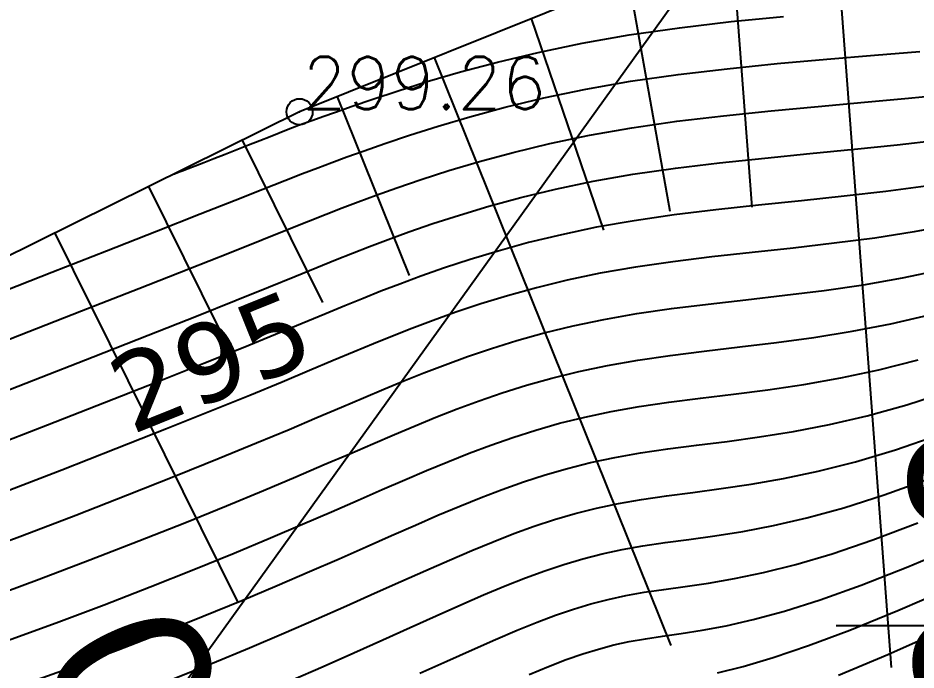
# Model space of a CAD drawing. Header units: millimetres. Extents: x 524954 to 526204, y 9523489 to 9524010.
# Drawn here: x 525181.85 to 525199.03, y 9523799.15 to 9523811.62 of the extents above; entities that cross this region are included whole.
import ezdxf
from ezdxf import colors
from ezdxf.entities.mleader import LeaderData, LeaderLine
from ezdxf.enums import TextEntityAlignment as Align
from ezdxf.math import Vec2, Vec3

# ---------------------------------------------------------------- set-up
doc = ezdxf.new("R2010")
doc.units = ezdxf.units.MM
doc.header["$PDMODE"] = 32
doc.header["$PDSIZE"] = 0.5
for name, color, linetype in [('Carroyage(2)', 7, 'Continuous'), ('CN_01_00', 3, 'Continuous'), ('CN_02_00', 4, 'Continuous'), ('CN_05_00', 6, 'Continuous'), ('CN_10_00', 1, 'Continuous'), ('Cotation Courbes de niveau', 7, 'Continuous'), ('ETQ IMPAIR', 7, 'Continuous'), ('Haut_Talus', 30, 'Continuous'), ('Route - Giratoire 1+ - Textes - Tabulations', 7, 'Continuous'), ('Talus', 2, 'Continuous'), ('TopoAlt', 3, 'Continuous'), ('TOPOJIS', 7, 'Continuous')]:
    doc.layers.add(name, color=color, linetype=linetype)
doc.styles.add('Affichages route', font='arial.ttf', dxfattribs={"height": 0.5})
doc.styles.add('Simplex 1.0', font='Simplex.shx', dxfattribs={"width": 0.99, "height": 1})
doc.styles.get("Standard").update_dxf_attribs({"font": 'arial.ttf'})
doc.styles.add('Verdana 1.0', font='verdana.ttf', dxfattribs={"width": 0.99, "height": 1})

# ---------------------------------------------------------------- blocks, each defined once
blk = doc.blocks.new('TCPOINT M')
at = {"color": 0}
blk.add_point((0, 0), dxfattribs=at)
at = {"layer": 'TopoAlt', "style": 'Simplex 1.0', "width": 0.99}
blk.add_attdef('ALT', (0.15, 0.15), '', height=1, dxfattribs=at)

msp = doc.modelspace()

# ---------------------------------------------------------------- linework, layer by layer
at = {"layer": 'Carroyage(2)'}
msp.add_line((525197.5, 9523800), (525202.5, 9523800), dxfattribs=at)
at = {"layer": 'CN_01_00', "flags": 128}
for points, elevation in [([(525184.836, 9523808.64), (525184.837, 9523808.64), (525184.842, 9523808.642), (525184.857, 9523808.648), (525184.886, 9523808.659), (525184.933, 9523808.678), (525185.004, 9523808.705), (525185.103, 9523808.744), (525185.234, 9523808.795), (525185.4, 9523808.86), (525185.595, 9523808.936), (525185.808, 9523809.019), (525186.032, 9523809.106), (525186.256, 9523809.194), (525186.472, 9523809.279), (525186.67, 9523809.356), (525186.842, 9523809.424), (525186.982, 9523809.479), (525187.101, 9523809.526), (525187.216, 9523809.569), (525187.34, 9523809.616), (525187.489, 9523809.669), (525187.678, 9523809.736), (525187.923, 9523809.822), (525188.239, 9523809.932), (525188.638, 9523810.068), (525189.119, 9523810.228), (525189.678, 9523810.404), (525190.314, 9523810.59), (525191.022, 9523810.779), (525191.798, 9523810.964), (525192.639, 9523811.139), (525193.542, 9523811.298), (525194.5, 9523811.436), (525195.492, 9523811.553), (525196.493, 9523811.652)], 299), ([(525180.64, 9523805.071), (525181.875, 9523805.552), (525183.064, 9523806.017), (525184.16, 9523806.447), (525185.113, 9523806.824), (525185.891, 9523807.132), (525186.511, 9523807.379), (525187.004, 9523807.577), (525187.404, 9523807.737), (525187.741, 9523807.871), (525188.047, 9523807.99), (525188.356, 9523808.107), (525188.697, 9523808.232), (525189.097, 9523808.375), (525189.562, 9523808.534), (525190.088, 9523808.703), (525190.674, 9523808.877), (525191.319, 9523809.051), (525192.021, 9523809.22), (525192.778, 9523809.378), (525193.589, 9523809.521), (525194.45, 9523809.645), (525195.345, 9523809.752), (525196.254, 9523809.846), (525197.159, 9523809.93), (525198.042, 9523810.009), (525198.884, 9523810.086), (525199.666, 9523810.166)], 297), ([(525180.9, 9523801.339), (525181.931, 9523801.723), (525182.954, 9523802.113), (525183.94, 9523802.497), (525184.863, 9523802.863), (525185.694, 9523803.199), (525186.413, 9523803.494), (525187.032, 9523803.751), (525187.567, 9523803.977), (525188.036, 9523804.177), (525188.457, 9523804.356), (525188.849, 9523804.522), (525189.228, 9523804.679), (525189.612, 9523804.833), (525190.017, 9523804.989), (525190.448, 9523805.146), (525190.906, 9523805.301), (525191.393, 9523805.452), (525191.913, 9523805.596), (525192.467, 9523805.732), (525193.056, 9523805.856), (525193.684, 9523805.967), (525194.351, 9523806.063), (525195.051, 9523806.15), (525195.775, 9523806.232), (525196.517, 9523806.317), (525197.268, 9523806.411), (525198.021, 9523806.519), (525198.768, 9523806.649), (525199.501, 9523806.805)], 293), ([(525181.646, 9523799.712), (525182.576, 9523800.049), (525183.493, 9523800.394), (525184.378, 9523800.738), (525185.214, 9523801.072), (525185.984, 9523801.386), (525186.675, 9523801.674), (525187.292, 9523801.937), (525187.848, 9523802.177), (525188.352, 9523802.396), (525188.816, 9523802.599), (525189.249, 9523802.788), (525189.664, 9523802.965), (525190.07, 9523803.133), (525190.477, 9523803.296), (525190.891, 9523803.451), (525191.315, 9523803.599), (525191.753, 9523803.739), (525192.21, 9523803.868), (525192.69, 9523803.988), (525193.195, 9523804.095), (525193.732, 9523804.19), (525194.302, 9523804.272), (525194.904, 9523804.348), (525195.536, 9523804.425), (525196.196, 9523804.511), (525196.881, 9523804.612), (525197.589, 9523804.736), (525198.319, 9523804.89), (525199.067, 9523805.082)], 291), ([(525184.816, 9523798.978), (525185.566, 9523799.28), (525186.274, 9523799.574), (525186.936, 9523799.855), (525187.553, 9523800.123), (525188.129, 9523800.376), (525188.668, 9523800.616), (525189.174, 9523800.842), (525189.65, 9523801.053), (525190.1, 9523801.251), (525190.527, 9523801.434), (525190.937, 9523801.603), (525191.334, 9523801.757), (525191.724, 9523801.898), (525192.113, 9523802.026), (525192.507, 9523802.141), (525192.913, 9523802.243), (525193.335, 9523802.334), (525193.779, 9523802.413), (525194.252, 9523802.481), (525194.757, 9523802.547), (525195.297, 9523802.619), (525195.874, 9523802.704), (525196.494, 9523802.813), (525197.158, 9523802.952), (525197.87, 9523803.132), (525198.633, 9523803.359), (525199.447, 9523803.639)], 289), ([(525189.532, 9523799.085), (525190.051, 9523799.319), (525190.536, 9523799.537), (525190.985, 9523799.734), (525191.397, 9523799.909), (525191.777, 9523800.063), (525192.133, 9523800.197), (525192.473, 9523800.313), (525192.805, 9523800.413), (525193.136, 9523800.499), (525193.474, 9523800.573), (525193.827, 9523800.635), (525194.203, 9523800.69), (525194.61, 9523800.746), (525195.057, 9523800.812), (525195.553, 9523800.898), (525196.107, 9523801.014), (525196.726, 9523801.169), (525197.421, 9523801.373), (525198.199, 9523801.636), (525199.063, 9523801.963)], 287)]:
    msp.add_lwpolyline(points, dxfattribs=dict(at, elevation=elevation))
at = {"layer": 'CN_02_00', "flags": 128}
for points, elevation in [([(525181.406, 9523806.334), (525182.493, 9523806.759), (525183.539, 9523807.168), (525184.5, 9523807.545), (525185.332, 9523807.872), (525186.004, 9523808.137), (525186.534, 9523808.346), (525186.952, 9523808.512), (525187.291, 9523808.645), (525187.581, 9523808.757), (525187.853, 9523808.859), (525188.138, 9523808.964), (525188.468, 9523809.082), (525188.868, 9523809.222), (525189.34, 9523809.381), (525189.883, 9523809.553), (525190.494, 9523809.733), (525191.17, 9523809.915), (525191.909, 9523810.092), (525192.709, 9523810.259), (525193.566, 9523810.41), (525194.475, 9523810.54), (525195.418, 9523810.652), (525196.374, 9523810.749), (525197.32, 9523810.833), (525198.236, 9523810.909), (525199.1, 9523810.978)], 298), ([(525180.963, 9523804.234), (525182.145, 9523804.692), (525183.283, 9523805.137), (525184.335, 9523805.551), (525185.259, 9523805.917), (525186.022, 9523806.222), (525186.641, 9523806.472), (525187.145, 9523806.677), (525187.562, 9523806.847), (525187.92, 9523806.992), (525188.248, 9523807.123), (525188.574, 9523807.25), (525188.926, 9523807.382), (525189.327, 9523807.529), (525189.783, 9523807.687), (525190.292, 9523807.852), (525190.854, 9523808.021), (525191.467, 9523808.187), (525192.132, 9523808.348), (525192.848, 9523808.498), (525193.613, 9523808.633), (525194.425, 9523808.75), (525195.271, 9523808.851), (525196.134, 9523808.942), (525196.999, 9523809.027), (525197.849, 9523809.11), (525198.668, 9523809.195), (525199.442, 9523809.286)], 296), ([(525199.718, 9523807.666), (525198.993, 9523807.528), (525198.237, 9523807.411), (525197.462, 9523807.311), (525196.678, 9523807.221), (525195.895, 9523807.136), (525195.124, 9523807.05), (525194.376, 9523806.959), (525193.661, 9523806.855), (525192.987, 9523806.737), (525192.355, 9523806.604), (525191.764, 9523806.46), (525191.214, 9523806.308), (525190.701, 9523806.151), (525190.226, 9523805.993), (525189.787, 9523805.835), (525189.383, 9523805.683), (525189.01, 9523805.536), (525188.648, 9523805.389), (525188.278, 9523805.235), (525187.878, 9523805.067), (525187.426, 9523804.877), (525186.902, 9523804.658), (525186.283, 9523804.403), (525185.549, 9523804.105), (525184.687, 9523803.759), (525183.721, 9523803.377), (525182.684, 9523802.973), (525181.608, 9523802.56)], 294), ([(525181.273, 9523800.526), (525182.254, 9523800.886), (525183.223, 9523801.253), (525184.159, 9523801.618), (525185.038, 9523801.967), (525185.839, 9523802.292), (525186.544, 9523802.584), (525187.162, 9523802.844), (525187.707, 9523803.077), (525188.194, 9523803.286), (525188.637, 9523803.478), (525189.049, 9523803.655), (525189.446, 9523803.822), (525189.841, 9523803.983), (525190.247, 9523804.142), (525190.669, 9523804.298), (525191.11, 9523804.45), (525191.573, 9523804.595), (525192.062, 9523804.732), (525192.578, 9523804.86), (525193.126, 9523804.976), (525193.708, 9523805.078), (525194.326, 9523805.168), (525194.977, 9523805.249), (525195.656, 9523805.329), (525196.356, 9523805.414), (525197.075, 9523805.511), (525197.805, 9523805.628), (525198.543, 9523805.769), (525199.284, 9523805.943)], 292), ([(525187.067, 9523798.945), (525187.683, 9523799.216), (525188.27, 9523799.476), (525188.827, 9523799.726), (525189.353, 9523799.963), (525189.85, 9523800.186), (525190.318, 9523800.394), (525190.756, 9523800.584), (525191.167, 9523800.756), (525191.555, 9523800.91), (525191.928, 9523801.048), (525192.293, 9523801.17), (525192.656, 9523801.277), (525193.024, 9523801.371), (525193.404, 9523801.453), (525193.803, 9523801.524), (525194.227, 9523801.586), (525194.683, 9523801.647), (525195.177, 9523801.715), (525195.714, 9523801.801), (525196.3, 9523801.913), (525196.942, 9523802.061), (525197.645, 9523802.252), (525198.416, 9523802.497), (525199.255, 9523802.801)], 288), ([(525191.627, 9523799.063), (525191.998, 9523799.216), (525192.337, 9523799.347), (525192.653, 9523799.457), (525192.953, 9523799.55), (525193.247, 9523799.627), (525193.543, 9523799.692), (525193.85, 9523799.747), (525194.178, 9523799.795), (525194.536, 9523799.845), (525194.938, 9523799.909), (525195.393, 9523799.995), (525195.913, 9523800.114), (525196.51, 9523800.277), (525197.196, 9523800.494), (525197.981, 9523800.774), (525198.871, 9523801.124), (525199.841, 9523801.531)], 286), ([(525197.547, 9523799.051), (525198.487, 9523799.448), (525199.537, 9523799.909)], 284)]:
    msp.add_lwpolyline(points, dxfattribs=dict(at, elevation=elevation))
at = {"layer": 'CN_05_00', "flags": 128}
for points, elevation in [([(525199.217, 9523808.407), (525198.453, 9523808.303), (525197.655, 9523808.21), (525196.838, 9523808.124), (525196.015, 9523808.039), (525195.198, 9523807.951), (525194.401, 9523807.854), (525193.637, 9523807.744), (525192.917, 9523807.617), (525192.244, 9523807.476), (525191.616, 9523807.324), (525191.034, 9523807.164), (525190.497, 9523807.002), (525190.005, 9523806.84), (525189.557, 9523806.682), (525189.154, 9523806.532), (525188.792, 9523806.393), (525188.448, 9523806.256), (525188.099, 9523806.113), (525187.72, 9523805.957), (525187.285, 9523805.777), (525186.771, 9523805.565), (525186.152, 9523805.313), (525185.404, 9523805.011), (525184.511, 9523804.655), (525183.502, 9523804.257), (525182.414, 9523803.833), (525181.286, 9523803.397)], 295), ([(525195.232, 9523799.092), (525195.72, 9523799.215), (525196.295, 9523799.385), (525196.972, 9523799.615), (525197.764, 9523799.913), (525198.679, 9523800.286), (525199.689, 9523800.72)], 285)]:
    msp.add_lwpolyline(points, dxfattribs=dict(at, elevation=elevation))
at = {"layer": 'CN_10_00', "elevation": 290, "flags": 128}
msp.add_lwpolyline([(525182.019, 9523798.899), (525182.899, 9523799.212), (525183.763, 9523799.534), (525184.597, 9523799.858), (525185.39, 9523800.176), (525186.129, 9523800.48), (525186.805, 9523800.765), (525187.423, 9523801.03), (525187.989, 9523801.276), (525188.51, 9523801.506), (525188.995, 9523801.721), (525189.45, 9523801.921), (525189.882, 9523802.108), (525190.299, 9523802.284), (525190.707, 9523802.449), (525191.112, 9523802.604), (525191.519, 9523802.749), (525191.933, 9523802.882), (525192.359, 9523803.005), (525192.801, 9523803.115), (525193.265, 9523803.214), (525193.756, 9523803.301), (525194.277, 9523803.377), (525194.83, 9523803.448), (525195.416, 9523803.522), (525196.035, 9523803.608), (525196.687, 9523803.712), (525197.374, 9523803.844), (525198.094, 9523804.011), (525198.85, 9523804.22), (525199.639, 9523804.477)], dxfattribs=at)
at = {"layer": 'Haut_Talus', "flags": 128}
msp.add_lwpolyline([(525305.258, 9523872.348), (525303.919, 9523858.929), (525300.61, 9523851.426), (525293.269, 9523844.143), (525282.592, 9523839.781), (525275.516, 9523831.793), (525253.744, 9523826.768), (525245.57, 9523825.329), (525240.135, 9523822.185), (525230.924, 9523815.815), (525222.259, 9523815.735), (525216.104, 9523815.103), (525209.421, 9523814.511), (525202.627, 9523812.837), (525192.887, 9523812.103), (525187.234, 9523809.827), (525173.584, 9523803.067), (525162.811, 9523802.853), (525159.084, 9523803.152)], dxfattribs=at)
at = {"layer": 'Talus'}
for p, q in [((525197.554, 9523812.454), (525198.553, 9523799.197)), ((525195.56, 9523812.304), (525195.884, 9523808.003)), ((525193.566, 9523812.154), (525194.321, 9523807.926)), ((525191.663, 9523811.61), (525193.052, 9523807.563)), ((525189.808, 9523810.863), (525194.334, 9523799.62)), ((525187.952, 9523810.116), (525189.331, 9523806.693)), ((525186.136, 9523809.283), (525187.672, 9523806.182)), ((525184.343, 9523808.396), (525185.694, 9523805.669)), ((525182.551, 9523807.508), (525186.046, 9523800.45))]:
    msp.add_line(p, q, dxfattribs=at)

# ---------------------------------------------------------------- block references
at = {"layer": 'TOPOJIS'}
ref = msp.add_blockref('TCPOINT M', (525187.234, 9523809.827, 299.26), dxfattribs=at)
ref.add_attrib('ALT', '299.26', (525187.284, 9523809.877, 299.26), dxfattribs={"layer": 'TopoAlt', "height": 1, "style": 'Simplex 1.0', "width": 0.99})

# ---------------------------------------------------------------- texts
at = {"layer": 'Cotation Courbes de niveau', "style": 'Verdana 1.0', "width": 0.99}
msp.add_text('295', height=1.5, rotation=21.9505, dxfattribs=at).set_placement((525185.532, 9523805.063, 295), align=Align.MIDDLE_CENTER)
at = {"layer": 'Route - Giratoire 1+ - Textes - Tabulations', "style": 'Affichages route'}
for s, rotation, p in [('40.0', 91.6732, (525200.603, 9523795.799)), ('50.0', 114.5916, (525186.963, 9523792.617))]:
    msp.add_text(s, height=3, rotation=rotation, dxfattribs=at).set_placement(p, align=Align.MIDDLE_LEFT)

# ---------------------------------------------------------------- next in the draw order: leaders
at = {"layer": 'ETQ IMPAIR'}
ml = msp.add_multileader_mtext('Standard', dxfattribs=at)
ml.set_content('Connexion routes \\Psecondaires', color=256)
ml.set_leader_properties()
ml.build(insert=Vec2(0, 0))
ml.multileader.update_dxf_attribs({"has_text_frame": 1, "dogleg_length": 2.5, "arrow_head_size": 3.5})
ctx = ml.context
ctx.base_point, ctx.char_height, ctx.arrow_head_size, ctx.landing_gap_size, ctx.plane_origin, ctx.plane_x_axis, ctx.plane_y_axis = Vec3(525212.983, 9523833.502), 3.5, 3.5, 0.8, Vec3(525356.125, 9523695.199), Vec3(0.864942, -0.501872), Vec3(0.501872, 0.864942)
ctx.text_align_type = 1
notes = []
notes.append((ctx, [(1, (1, 1, 0), (525210.82, 9523834.757), (0.864942, -0.501872), 2.5, [(0, [(525256.543, 9523800.339)], 0, []), (1, [(525177.381, 9523788.258)], 0, [])])]))
ctx.mtext.insert, ctx.mtext.text_direction, ctx.mtext.rotation, ctx.mtext.alignment, ctx.mtext.flow_direction = Vec3(525230.955, 9523825.13), Vec3(0.864942, -0.501872), 5.757423, 2, 5
ctx.mtext.has_bg_fill, ctx.mtext.bg_color, ctx.mtext.bg_scale_factor, ctx.mtext.bg_transparency, ctx.mtext.use_window_bg_color = 1, -1027028792, 1.5, 0, 1
for ctx, leaders in notes:
    for number, flags, end, landing, length, lines in leaders:
        leader = LeaderData()
        leader.index, (leader.has_last_leader_line, leader.has_dogleg_vector, leader.attachment_direction) = number, flags
        leader.last_leader_point, leader.dogleg_vector, leader.dogleg_length = Vec3(end), Vec3(landing), length
        for number, points, colour, breaks in lines:
            line = LeaderLine()
            line.index, line.vertices, line.color, line.breaks = number, Vec3.list(points), colors.encode_raw_color(colour), breaks
            leader.lines.append(line)
        ctx.leaders.append(leader)

doc.saveas('drawing.dxf')
